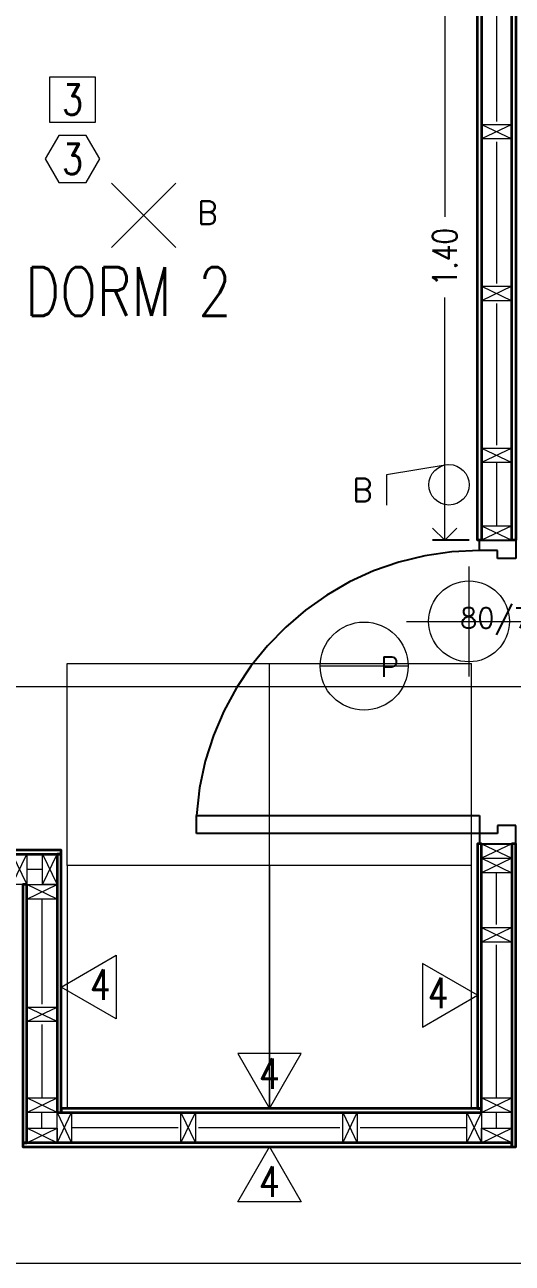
# Model space of a CAD drawing. Header units: metres. Extents: x -2 to 612, y -64 to 156.
# Drawn here: x 464.877 to 466.083, y 45.777 to 48.838 of the extents above; entities that cross this region are included whole.
import ezdxf
from ezdxf.enums import TextEntityAlignment as Align

# ---------------------------------------------------------------- set-up
doc = ezdxf.new("R2010")
doc.units = ezdxf.units.M
doc.header["$LTSCALE"] = 5
doc.header["$MEASUREMENT"] = 0
doc.linetypes.add('CENTER', pattern=[2, 1.25, -0.25, 0.25, -0.25])
doc.layers.get('0').update_dxf_attribs({"color": 30})
doc.layers.get('DEFPOINTS').update_dxf_attribs({"color": 210})
for name, color, linetype, lineweight in [('A-ANNO-DIMS', 3, 'Continuous', 18), ('A-ANNO-SYMB', 3, 'Continuous', 18), ('A-ANNO-TEXT', 3, 'Continuous', 18), ('A-DOOR-FULL', 4, 'Continuous', 25), ('A-DOOR-SYMB', 3, 'Continuous', 18), ('A-FURN', 8, 'Continuous', 18), ('A-SECT-MCUT', 7, 'Continuous', 35), ('A-WALL-PATT', 8, 'Continuous', 18), ('A-WALL-STUD', 3, 'Continuous', 18)]:
    doc.layers.add(name, color=color, linetype=linetype, lineweight=lineweight)
doc.styles.add('E-ROMANS', font='romans.shx', dxfattribs={"width": 0.8})
doc.dimstyles.new('E-0050_ARW_12', dxfattribs={"dimscale": 0.001, "dimtxt": 60, "dimasz": 60, "dimexe": 30, "dimexo": 20, "dimgap": 30, "dimtad": 0, "dimzin": 0, "dimdsep": 46, "dimtxsty": 'E-ROMANS', "dimblk": 'OPEN90', "dimcen": 30, "dimclrd": 256, "dimclre": 256, "dimclrt": 256, "dimadec": 0, "dimazin": 0, "dimtfac": 1, "dimtmove": 1, "dimatfit": 3, "dimldrblk": 'OPEN90', "dimfxl": 1, "dimtfill": 1, "dimtolj": 1, "dimtzin": 0, "dimlwd": -1, "dimarcsym": 0})

# ---------------------------------------------------------------- blocks, each defined once
blk = doc.blocks.new('centro')
for points in [[(-0.1061, 0.1061), (0.1061, -0.1061)], [(0.1061, 0.1061), (-0.1061, -0.1061)]]:
    blk.add_lwpolyline(points)
blk = doc.blocks.new('_Open90')
at = {"color": 0, "linetype": 'ByBlock', "lineweight": -2}
for p, q in [((0, 0), (-1, 0)), ((-0.5, 0.5), (0, 0)), ((0, 0), (-0.5, -0.5))]:
    blk.add_line(p, q, dxfattribs=at)
blk = doc.blocks.new('*D1249')
at = {"layer": 'A-ANNO-DIMS', "lineweight": -2, "transparency": 16777216}
for p, q in [((465.9766, 48.9635), (465.886, 48.9635)), ((465.9766, 47.5635), (465.886, 47.5635))]:
    blk.add_line(p, q, dxfattribs=at)
at = {"layer": 'A-ANNO-DIMS', "transparency": 16777216}
for p, q in [((465.916, 48.9035), (465.916, 48.3633)), ((465.916, 47.6235), (465.916, 48.1638))]:
    blk.add_line(p, q, dxfattribs=at)
at = {"layer": 'DEFPOINTS', "color": 0, "transparency": 16777216}
for p in [(465.9966, 48.9635), (465.916, 47.5635), (465.9966, 47.5635)]:
    blk.add_point(p, dxfattribs=at)
at = {"layer": 'A-ANNO-DIMS', "transparency": 16777216, "xscale": 0.06, "yscale": 0.06, "zscale": 0.06}
for p, rotation in [((465.916, 48.9635), 90), ((465.916, 47.5635), 270)]:
    blk.add_blockref('_Open90', p, dxfattribs=dict(at, rotation=rotation))
at = {"layer": 'A-ANNO-DIMS', "transparency": 16777216, "insert": (465.916, 48.2635), "char_height": 0.06, "attachment_point": 5, "rotation": 90, "style": 'E-ROMANS', "bg_fill": 3, "box_fill_scale": 1.25, "bg_fill_color": 256, "bg_fill_true_color": 13158600, "bg_fill_transparency": 0}
blk.add_mtext('\\A1;1.40', dxfattribs=at)
blk = doc.blocks.new('*D1242')
at = {"layer": 'A-ANNO-DIMS', "transparency": 16777216}
for p, q in [((463.175, 46.8579), (463.175, 46.9179)), ((463.175, 46.6429), (463.175, 46.5829))]:
    blk.add_line(p, q, dxfattribs=at)
at = {"layer": 'A-ANNO-DIMS', "lineweight": -2, "transparency": 16777216}
for p, q in [((464.9472, 46.7979), (463.145, 46.7979)), ((464.8522, 46.7029), (463.145, 46.7029))]:
    blk.add_line(p, q, dxfattribs=at)
at = {"layer": 'DEFPOINTS', "color": 0, "transparency": 16777216}
for p in [(464.9672, 46.7979), (464.8722, 46.7029)]:
    blk.add_point(p, dxfattribs=at)
at = {"layer": 'A-ANNO-DIMS', "transparency": 16777216, "insert": (463.122, 46.7504), "char_height": 0.06, "attachment_point": 5, "rotation": 90, "style": 'E-ROMANS', "bg_fill": 3, "box_fill_scale": 1.25, "bg_fill_color": 256, "bg_fill_true_color": 13158600, "bg_fill_transparency": 0}
blk.add_mtext('\\A1;0.09', dxfattribs=at)
at = {"layer": 'A-ANNO-DIMS', "transparency": 16777216}
blk.add_line((463.175, 46.7029), (463.175, 46.7979), dxfattribs=at)
at = {"layer": 'DEFPOINTS', "color": 0, "transparency": 16777216}
blk.add_point((463.175, 46.7979), dxfattribs=at)
at = {"layer": 'A-ANNO-DIMS', "transparency": 16777216, "xscale": 0.06, "yscale": 0.06, "zscale": 0.06}
for p, rotation in [((463.175, 46.7979), 270), ((463.175, 46.7029), 90)]:
    blk.add_blockref('_Open90', p, dxfattribs=dict(at, rotation=rotation))
blk = doc.blocks.new('*D1243')
at = {"layer": 'A-ANNO-DIMS', "lineweight": -2, "transparency": 16777216}
for p, q in [((464.7266, 48.8035), (463.24, 48.8035)), ((464.9472, 46.7979), (463.24, 46.7979))]:
    blk.add_line(p, q, dxfattribs=at)
at = {"layer": 'A-ANNO-DIMS', "transparency": 16777216}
for p, q in [((463.27, 48.7435), (463.27, 47.897)), ((463.27, 46.8579), (463.27, 47.7044))]:
    blk.add_line(p, q, dxfattribs=at)
at = {"layer": 'DEFPOINTS', "color": 0, "transparency": 16777216}
for p in [(463.27, 48.8035), (464.7466, 48.8035), (464.9672, 46.7979)]:
    blk.add_point(p, dxfattribs=at)
at = {"layer": 'A-ANNO-DIMS', "transparency": 16777216, "xscale": 0.06, "yscale": 0.06, "zscale": 0.06}
for p, rotation in [((463.27, 48.8035), 90), ((463.27, 46.7979), 270)]:
    blk.add_blockref('_Open90', p, dxfattribs=dict(at, rotation=rotation))
at = {"layer": 'A-ANNO-DIMS', "transparency": 16777216, "insert": (463.27, 47.8007), "char_height": 0.06, "attachment_point": 5, "rotation": 90, "style": 'E-ROMANS', "bg_fill": 3, "box_fill_scale": 1.25, "bg_fill_color": 256, "bg_fill_true_color": 13158600, "bg_fill_transparency": 0}
blk.add_mtext('\\A1;2.01', dxfattribs=at)

msp = doc.modelspace()

# ---------------------------------------------------------------- linework, layer by layer
at = {"layer": 'A-ANNO-SYMB'}
for p, q in [((465.9215, 47.75043), (465.7715, 47.72543)), ((465.7715, 47.72543), (465.7715, 47.65043)), ((465.97598, 47.22722), (465.97598, 47.49897)), ((465.8215, 47.36309), (466.60262, 47.36309)), ((465.48233, 46.75931), (465.48233, 47.25931)), ((465.48233, 47.25931), (465.98233, 47.2593)), ((465.48233, 46.7593), (465.48233, 47.2593)), ((465.98233, 46.7593), (465.98233, 47.2593))]:
    msp.add_line(p, q, dxfattribs=at)
msp.add_lwpolyline([(463.53035, 45.77658), (468.23272, 45.77658)], dxfattribs=at)
for centre, radius in [((465.92637, 47.70066), 0.05), ((465.97598, 47.36309), 0.1)]:
    msp.add_circle(centre, radius, dxfattribs=at)
at = {"layer": 'A-ANNO-TEXT'}
for points in [[(464.96721, 46.45931), (465.10307, 46.53775), (465.10307, 46.38087)], [(465.99656, 46.43892), (465.8607, 46.51736), (465.8607, 46.36048)], [(465.48232, 46.15931), (465.56076, 46.29517), (465.40388, 46.29517)], [(465.48232, 46.06431), (465.56076, 45.92844), (465.40388, 45.92845)]]:
    msp.add_lwpolyline(points, close=True, dxfattribs=at)
at = {"layer": 'A-DOOR-FULL', "linetype": 'CENTER'}
for points in [[(465.30157, 46.88354), (466.00157, 46.88354), (466.00157, 46.83854), (465.30157, 46.83854), (465.30157, 46.88354)], [(466.00157, 46.83854), (466.00157, 46.81354), (466.09157, 46.81354), (466.09157, 46.85854), (466.04657, 46.85854), (466.04657, 46.83854), (466.00157, 46.83854)]]:
    msp.add_lwpolyline(points, dxfattribs=at)
msp.add_arc((466.00263, 46.83586), 0.70268, 90.08643, 176.10934, dxfattribs=at)
at = {"layer": 'A-DOOR-SYMB'}
msp.add_lwpolyline([(465.8252, 47.25257), (465.6077, 47.25257)], dxfattribs=at)
msp.add_circle((465.71645, 47.25257), 0.10875, dxfattribs=at)
at = {"layer": 'A-FURN'}
msp.add_line((464.95723, 46.07431), (464.95723, 46.07431), dxfattribs=at)
msp.add_lwpolyline([(465.98233, 46.15931), (465.98233, 46.75931), (465.48233, 46.75931), (465.48233, 46.15931)], close=True, dxfattribs=at)
at = {"layer": 'A-SECT-MCUT'}
for points in [[(465.99657, 48.96354), (466.00657, 48.96354), (466.00657, 47.56354), (465.99657, 47.56354)], [(466.08157, 48.96354), (466.09157, 48.96354), (466.09157, 47.56354), (466.08157, 47.56354)], [(465.99657, 46.15931), (466.00657, 46.15931), (466.00657, 46.81354), (465.99657, 46.81354)], [(466.08157, 46.06431), (466.09157, 46.06431), (466.09157, 46.81354), (466.08157, 46.81354)], [(463.84657, 46.79786), (463.84657, 46.78786), (464.96721, 46.78786), (464.96721, 46.79786)], [(464.95721, 46.14931), (464.96721, 46.14931), (464.96724, 46.78786), (464.95724, 46.78786)], [(464.87221, 46.07431), (464.88221, 46.07431), (464.88221, 46.71286), (464.87221, 46.71286)], [(464.96721, 46.15931), (464.96721, 46.14931), (466.00657, 46.14931), (466.00657, 46.15931)], [(464.87221, 46.07431), (464.87221, 46.06431), (466.08157, 46.06431), (466.08157, 46.07431)]]:
    msp.add_lwpolyline(points, close=True, dxfattribs=at)
at = {"layer": 'A-WALL-PATT', "ltscale": 0.1}
for p, q in [((466.04407, 48.93854), (466.04407, 48.59854)), ((466.04407, 48.54854), (466.04407, 48.19854)), ((466.04407, 48.14854), (466.04407, 47.79854)), ((466.04407, 47.75554), (466.04407, 47.59954)), ((466.04407, 46.61354), (466.04407, 46.74154)), ((466.04407, 46.18531), (466.04407, 46.56354)), ((464.91971, 46.11031), (464.91971, 46.14931)), ((466.04407, 46.11031), (466.04407, 46.14931)), ((464.99321, 46.11181), (465.25657, 46.11181)), ((465.30657, 46.11181), (465.65657, 46.11181)), ((465.70657, 46.11181), (465.97057, 46.11181))]:
    msp.add_line(p, q, dxfattribs=at)
msp.add_lwpolyline([(464.91971, 46.36687), (464.91971, 46.18531)], dxfattribs=at)
at = {"layer": 'A-WALL-STUD'}
for p, q in [((466.08157, 46.81354), (466.00657, 46.77754)), ((466.00657, 46.81354), (466.08157, 46.77754)), ((466.00657, 46.77754), (466.08157, 46.74154)), ((466.08157, 46.77754), (466.00657, 46.74154)), ((466.00657, 46.60654), (466.08157, 46.57054)), ((466.08157, 46.60654), (466.00657, 46.57054)), ((464.95721, 46.37387), (464.88221, 46.40987)), ((464.88221, 46.37387), (464.95721, 46.40987)), ((464.95721, 46.14931), (464.88221, 46.18531)), ((464.88221, 46.14931), (464.95721, 46.18531)), ((466.08157, 46.14931), (466.00657, 46.18531)), ((466.00657, 46.14931), (466.08157, 46.18531)), ((464.95721, 46.07431), (464.99321, 46.14931)), ((464.95721, 46.14931), (464.99321, 46.07431)), ((465.26357, 46.07431), (465.29957, 46.14931)), ((465.26357, 46.14931), (465.29957, 46.07431)), ((465.66357, 46.07431), (465.69957, 46.14931)), ((465.66357, 46.14931), (465.69957, 46.07431)), ((465.97057, 46.07431), (466.00657, 46.14931)), ((465.97057, 46.14931), (466.00657, 46.07431)), ((464.95721, 46.07431), (464.88221, 46.11031)), ((464.88221, 46.07431), (464.95721, 46.11031)), ((466.08157, 46.07431), (466.00657, 46.11031)), ((466.00657, 46.07431), (466.08157, 46.11031))]:
    msp.add_line(p, q, dxfattribs=at)
for points in [[(466.08157, 46.81354), (466.00657, 46.81354), (466.00657, 46.77754), (466.08157, 46.77754)], [(466.00657, 46.77754), (466.08157, 46.77754), (466.08157, 46.74154), (466.00657, 46.74154)], [(466.00657, 46.60654), (466.08157, 46.60654), (466.08157, 46.57054), (466.00657, 46.57054)], [(464.95721, 46.37387), (464.88221, 46.37387), (464.88221, 46.40987), (464.95721, 46.40987)], [(464.95721, 46.14931), (464.88221, 46.14931), (464.88221, 46.18531), (464.95721, 46.18531)], [(466.08157, 46.14931), (466.00657, 46.14931), (466.00657, 46.18531), (466.08157, 46.18531)], [(464.95721, 46.07431), (464.95721, 46.14931), (464.99321, 46.14931), (464.99321, 46.07431)], [(465.26357, 46.07431), (465.26357, 46.14931), (465.29957, 46.14931), (465.29957, 46.07431)], [(465.66357, 46.07431), (465.66357, 46.14931), (465.69957, 46.14931), (465.69957, 46.07431)], [(465.97057, 46.07431), (465.97057, 46.14931), (466.00657, 46.14931), (466.00657, 46.07431)], [(464.95721, 46.07431), (464.88221, 46.07431), (464.88221, 46.11031), (464.95721, 46.11031)], [(466.08157, 46.07431), (466.00657, 46.07431), (466.00657, 46.11031), (466.08157, 46.11031)]]:
    msp.add_lwpolyline(points, close=True, dxfattribs=at)

# ---------------------------------------------------------------- block references
at = {"layer": 'A-ANNO-SYMB', "xscale": 0.75, "yscale": 0.75, "zscale": 0.75}
msp.add_blockref('centro', (465.17121, 48.36707), dxfattribs=at)

# ---------------------------------------------------------------- texts
at = {"layer": 'A-ANNO-SYMB', "style": 'E-ROMANS'}
for p in [(465.30344, 48.3445), (465.68706, 47.65903)]:
    msp.add_text('B', height=0.05689, dxfattribs=at).set_placement(p)
at = {"layer": 'A-ANNO-TEXT', "char_height": 0.075, "attachment_point": 5, "style": 'E-ROMANS'}
for insert, rotation in [((465.06411, 46.46496), 359.99952), ((465.89965, 46.44457), 0.00048), ((465.48232, 46.24506), 0.00048), ((465.48232, 45.97855), 359.99952)]:
    msp.add_mtext('\\pi-0.45,l0.45,t0.45;4', dxfattribs=dict(at, insert=insert, rotation=rotation))
at = {"layer": 'A-ANNO-TEXT', "style": 'E-ROMANS'}
msp.add_attdef('80/75', text='x/x', height=0.05, dxfattribs=at).set_placement((466.06275, 47.3966), align=Align.TOP_CENTER)
msp.add_attdef('P', text='P', height=0.05, dxfattribs=at).set_placement((465.77949, 47.21083), align=Align.BOTTOM_CENTER)

# ---------------------------------------------------------------- next in the draw order: dimensions: what is measured, and where the dimension line sits
at = {"layer": 'A-ANNO-DIMS'}
dim = msp.add_linear_dim(base=(465.91604, 47.56354), p1=(465.99658, 48.96354), p2=(465.99657, 47.56354), angle=90, dimstyle='E-0050_ARW_12', dxfattribs=at)
dim.commit()
dim.dimension.update_dxf_attribs({"geometry": '*D1249', "text_midpoint": (465.91604, 48.26354)})
dim = msp.add_linear_dim(base=(463.1750137799, 46.7978624938), p1=(464.8722076931, 46.7028624943), p2=(464.967207875, 46.7978624938), angle=90, dimstyle='E-0050_ARW_12', dxfattribs=at)
dim.commit()
dim.dimension.update_dxf_attribs({"geometry": '*D1242', "text_midpoint": (463.1220371307, 46.7503624941), "dimtype": 160})

# ---------------------------------------------------------------- next in the draw order: linework, layer by layer
at = {"layer": 'A-DOOR-FULL', "linetype": 'CENTER'}
msp.add_lwpolyline([(466.00157, 47.53854), (466.00157, 47.56354), (466.09157, 47.56354), (466.09157, 47.51854), (466.04657, 47.51854), (466.04657, 47.53854), (466.00157, 47.53854)], dxfattribs=at)
at = {"layer": 'A-FURN'}
msp.add_lwpolyline([(465.48233, 46.15931), (465.48233, 46.75931), (464.98233, 46.75931), (464.98233, 46.15931)], close=True, dxfattribs=at)
at = {"layer": 'A-WALL-PATT', "ltscale": 0.1}
msp.add_line((464.88224, 46.75036), (464.92124, 46.75036), dxfattribs=at)
msp.add_lwpolyline([(464.91971, 46.67686), (464.91971, 46.41687)], dxfattribs=at)
at = {"layer": 'A-WALL-STUD'}
for p, q in [((466.00657, 48.59154), (466.08157, 48.55554)), ((466.08157, 48.59154), (466.00657, 48.55554)), ((466.00657, 48.19154), (466.08157, 48.15554)), ((466.08157, 48.19154), (466.00657, 48.15554)), ((466.00657, 47.79154), (466.08157, 47.75554)), ((466.08157, 47.79154), (466.00657, 47.75554)), ((466.00657, 47.59954), (466.08157, 47.56354)), ((466.08157, 47.59954), (466.00657, 47.56354)), ((464.95721, 46.67686), (464.88221, 46.71286)), ((464.88221, 46.67686), (464.95721, 46.71286))]:
    msp.add_line(p, q, dxfattribs=at)
for points in [[(466.00657, 48.59154), (466.08157, 48.59154), (466.08157, 48.55554), (466.00657, 48.55554)], [(466.00657, 48.19154), (466.08157, 48.19154), (466.08157, 48.15554), (466.00657, 48.15554)], [(466.00657, 47.79154), (466.08157, 47.79154), (466.08157, 47.75554), (466.00657, 47.75554)], [(466.00657, 47.59954), (466.08157, 47.59954), (466.08157, 47.56354), (466.00657, 47.56354)], [(464.95721, 46.67686), (464.88221, 46.67686), (464.88221, 46.71286), (464.95721, 46.71286)]]:
    msp.add_lwpolyline(points, close=True, dxfattribs=at)

# ---------------------------------------------------------------- next in the draw order: dimensions: what is measured, and where the dimension line sits
at = {"layer": 'A-ANNO-DIMS'}
dim = msp.add_linear_dim(base=(463.27001, 48.80354), p1=(464.96721, 46.79786), p2=(464.74657, 48.80354), angle=90, dimstyle='E-0050_ARW_12', dxfattribs=at)
dim.commit()
dim.dimension.update_dxf_attribs({"geometry": '*D1243', "text_midpoint": (463.27001, 47.8007)})

# ---------------------------------------------------------------- next in the draw order: linework, layer by layer
at = {"layer": 'A-ANNO-SYMB'}
for p, q in [((464.98233, 46.75931), (464.98233, 47.25931)), ((464.98233, 47.25931), (465.48233, 47.2593)), ((478.32254, 47.20104), (455.48822, 47.20104))]:
    msp.add_line(p, q, dxfattribs=at)
at = {"layer": 'A-ANNO-TEXT'}
for points in [[(464.93891, 48.70891), (465.05141, 48.70891), (465.05141, 48.59641), (464.93891, 48.59641)], [(465.02882, 48.44774), (465.06249, 48.50605), (465.02882, 48.56436), (464.9615, 48.56436), (464.92783, 48.50605), (464.9615, 48.44774)]]:
    msp.add_lwpolyline(points, close=True, dxfattribs=at)
at = {"layer": 'A-WALL-STUD'}
for p, q in [((464.84624, 46.71286), (464.88224, 46.78786)), ((464.84624, 46.78786), (464.88224, 46.71286)), ((464.92124, 46.71286), (464.95724, 46.78786)), ((464.92124, 46.78786), (464.95724, 46.71286))]:
    msp.add_line(p, q, dxfattribs=at)
for points in [[(464.84624, 46.71286), (464.84624, 46.78786), (464.88224, 46.78786), (464.88224, 46.71286)], [(464.92124, 46.71286), (464.92124, 46.78786), (464.95724, 46.78786), (464.95724, 46.71286)]]:
    msp.add_lwpolyline(points, close=True, dxfattribs=at)

# ---------------------------------------------------------------- next in the draw order: texts
at = {"layer": 'A-ANNO-TEXT', "char_height": 0.075, "attachment_point": 5, "rotation": 0.00048, "style": 'E-ROMANS'}
for insert in [(464.99516, 48.65266), (464.99516, 48.50605)]:
    msp.add_mtext('\\pi-0.45,l0.45,t0.45;3', dxfattribs=dict(at, insert=insert))
at = {"layer": 'A-ANNO-TEXT', "insert": (465.13335, 48.17825), "char_height": 0.12, "attachment_point": 5, "style": 'E-ROMANS'}
msp.add_mtext('\\pi-0.36,l0.36,t0.36;DORM 2', dxfattribs=at)

doc.saveas('drawing.dxf')
